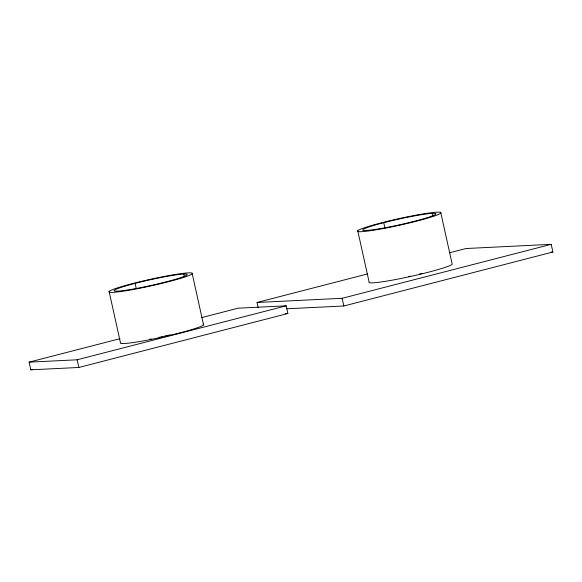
<?xml version="1.0" encoding="UTF-8"?>
<svg xmlns="http://www.w3.org/2000/svg" width="582" height="582" viewBox="0 0 582 582"><rect width="100%" height="100%" fill="white"/><g stroke="black" fill="none" stroke-linecap="round" stroke-linejoin="round"><path stroke-width="0.87" d="M258.139 307.602L257.004 302.48L367.678 273.911M449.355 252.828L466.044 248.521L551.198 244.338L552.9 252.013L343.86 305.972L286.788 308.78M201.452 317.656L238.14 308.184L286.177 305.826L287.872 313.502L78.839 367.468L30.802 369.825L29.1 362.15L119.95 338.695M30.802 369.825L32.556 369.374M29.1 362.15L77.137 359.792L286.177 305.826M257.004 302.48L342.158 298.297L551.198 244.338M551.089 252.101L552.9 252.013M285.158 313.633L287.872 313.502M440.865 213.048A42.712 3.274 -12.5 0 1 375.492 229.919A42.712 3.274 -12.5 0 1 381.566 222.79A42.712 3.274 -12.5 0 1 440.865 213.048L452.207 264.213A42.712 3.274 -12.5 0 1 407.145 277.207A42.712 3.274 -12.5 0 1 369.097 281.964L357.755 230.792M432.404 213.376L432.993 216.024M383.749 222.68A37.452 2.874 -12.5 0 0 378.424 228.937A37.452 2.874 -12.5 0 0 435.751 214.14A37.452 2.874 -12.5 0 0 383.749 222.68L384.928 227.977M342.158 298.297L343.86 305.972M192.213 273.729A42.712 3.274 -12.5 0 1 126.84 290.607A42.712 3.274 -12.5 0 1 132.922 283.478A42.712 3.274 -12.5 0 1 192.213 273.729L203.562 324.902M183.759 274.057L184.341 276.705M135.104 283.369A37.452 2.874 -12.5 0 0 129.771 289.618A37.452 2.874 -12.5 0 0 187.098 274.82A37.452 2.874 -12.5 0 0 135.104 283.369L136.275 288.665M109.103 291.48L120.445 342.645A42.712 3.274 -12.5 0 0 163.949 336.694A42.712 3.274 -12.5 0 0 203.053 324.138M77.137 359.792L78.839 367.468M422.176 273.344A37.452 2.874 -12.5 0 1 419.658 273.955M410.172 276.137A37.452 2.874 -12.5 0 1 408.44 276.515M170.162 334.846A37.452 2.874 -12.5 0 1 168.467 335.247M167.616 335.443A37.452 2.874 -12.5 0 1 164.146 336.236M162.4 336.629A37.452 2.874 -12.5 0 1 158.93 337.385M151.24 338.957A37.452 2.874 -12.5 0 1 149.603 339.277"/></g></svg>
